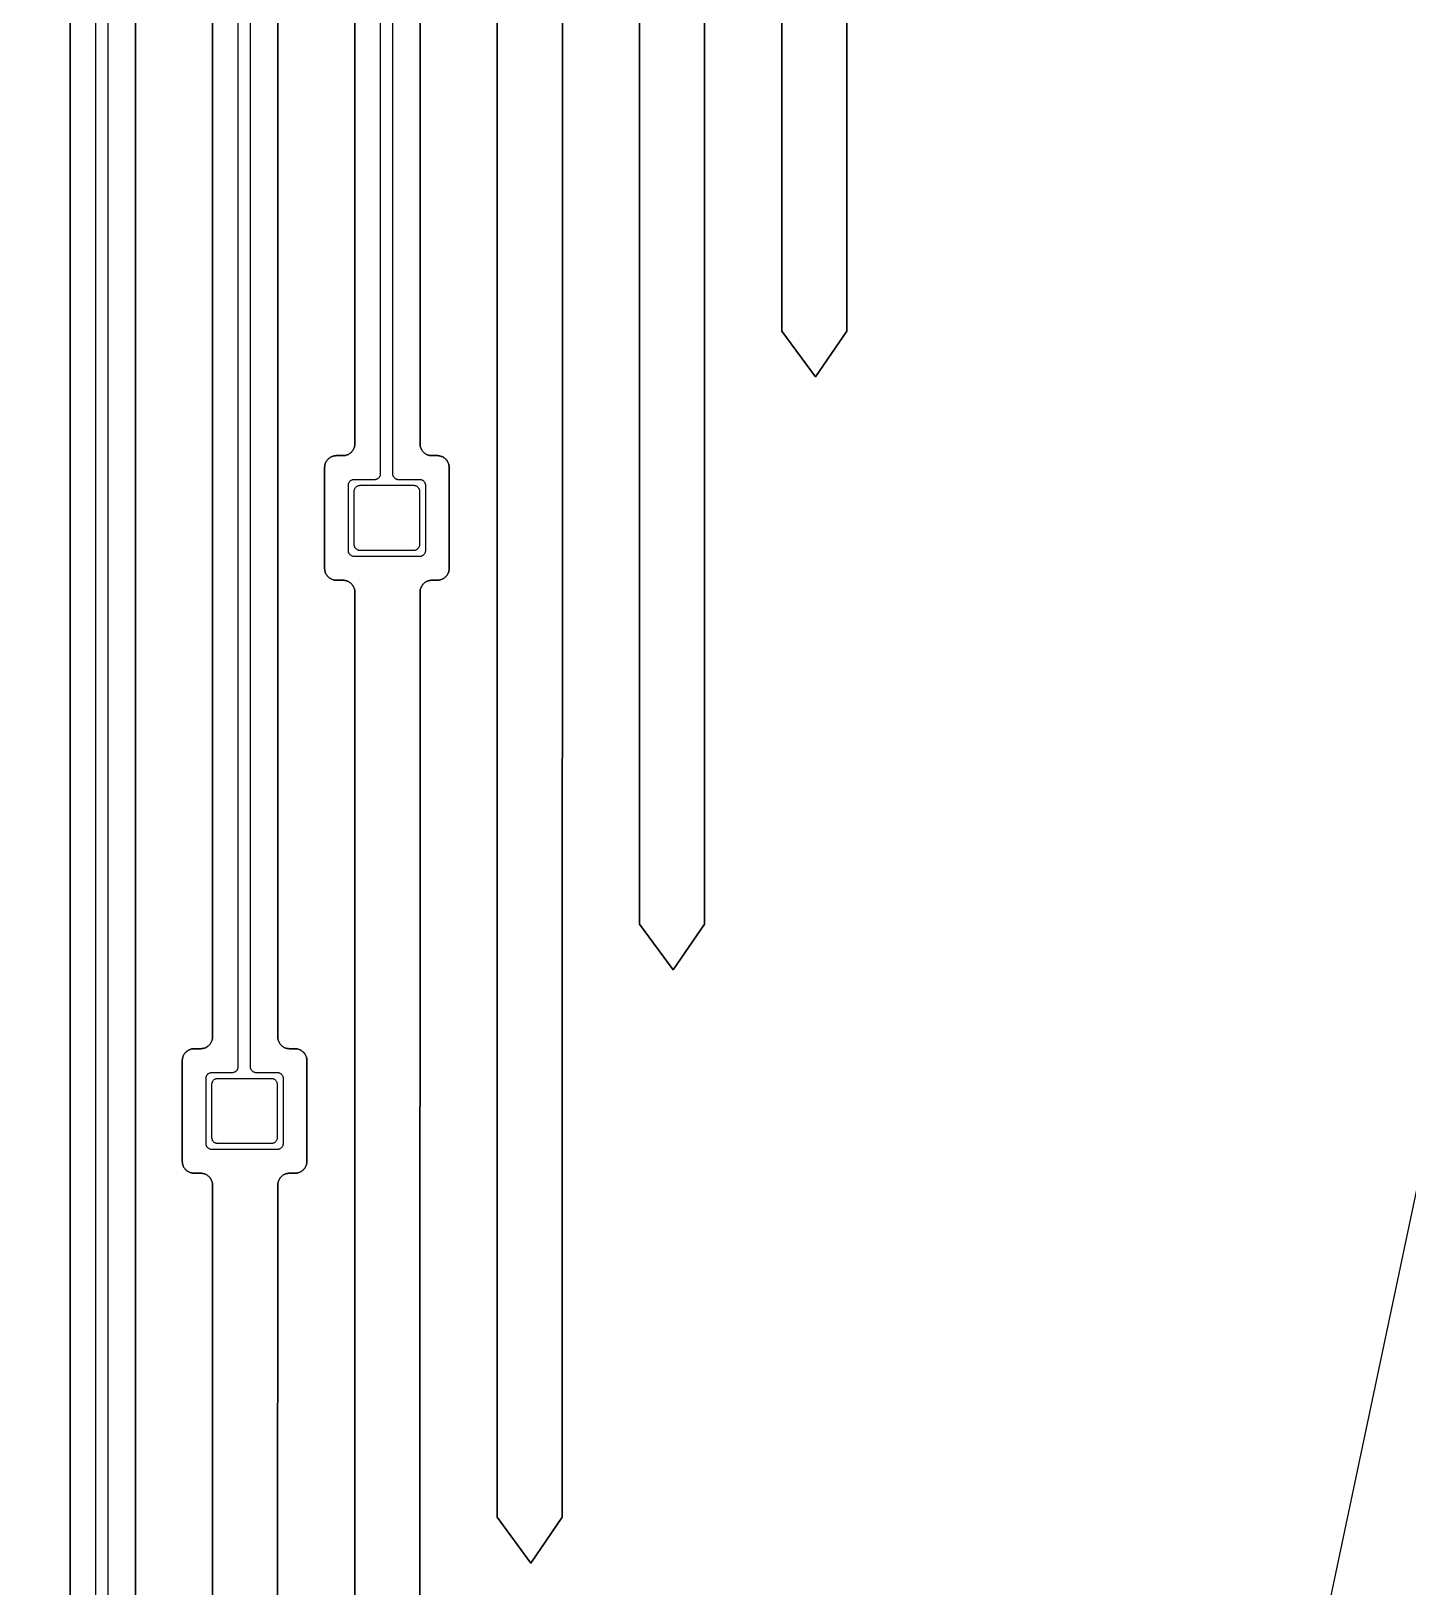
# Model space of a CAD drawing. Extents: x -2057 to 2225, y -44 to 31181.
# Drawn here: x 318.2 to 550.4, y 1559.5 to 1821.8 of the extents above; entities that cross this region are included whole.
import ezdxf

# ---------------------------------------------------------------- set-up
doc = ezdxf.new("R2010")
doc.units = 0
for name, color, linetype in [('electrode', 6, 'CONTINUOUS'), ('etching', 7, 'CONTINUOUS'), ('L2D0_etching2', 4, 'CONTINUOUS'), ('L3D0_etching3', 5, 'CONTINUOUS'), ('metalization', 8, 'CONTINUOUS'), ('polyimide', 9, 'CONTINUOUS'), ('polyimide_etch_borders', 10, 'CONTINUOUS')]:
    doc.layers.add(name, color=color, linetype=linetype)

msp = doc.modelspace()

# ---------------------------------------------------------------- linework, layer by layer
at = {"layer": 'electrode'}
for points in [[(373.66, 1734.247), (373.573, 1734.255), (373.487, 1734.27), (373.402, 1734.293), (373.32, 1734.323), (373.241, 1734.36), (373.166, 1734.403), (373.094, 1734.453), (373.027, 1734.509), (372.965, 1734.571), (372.909, 1734.638), (372.859, 1734.71), (372.816, 1734.785), (372.779, 1734.864), (372.749, 1734.946), (372.726, 1735.031), (372.711, 1735.117), (372.703, 1735.204), (372.703, 1744.291), (372.711, 1744.378), (372.726, 1744.464), (372.749, 1744.548), (372.779, 1744.63), (372.816, 1744.71), (372.859, 1744.785), (372.909, 1744.857), (372.965, 1744.924), (373.027, 1744.985), (373.094, 1745.042), (373.166, 1745.092), (373.241, 1745.135), (373.32, 1745.172), (373.402, 1745.202), (373.487, 1745.225), (373.573, 1745.24), (373.66, 1745.247), (382.747, 1745.247), (382.834, 1745.24), (382.92, 1745.225), (383.004, 1745.202), (383.086, 1745.172), (383.166, 1745.135), (383.241, 1745.092), (383.313, 1745.042), (383.38, 1744.985), (383.441, 1744.924), (383.498, 1744.857), (383.548, 1744.785), (383.591, 1744.71), (383.628, 1744.63), (383.658, 1744.548), (383.681, 1744.464), (383.696, 1744.378), (383.703, 1744.291), (383.703, 1735.204), (383.696, 1735.117), (383.681, 1735.031), (383.658, 1734.946), (383.628, 1734.864), (383.591, 1734.785), (383.548, 1734.71), (383.498, 1734.638), (383.441, 1734.571), (383.38, 1734.509), (383.313, 1734.453), (383.241, 1734.403), (383.166, 1734.36), (383.086, 1734.323), (383.004, 1734.293), (382.92, 1734.27), (382.834, 1734.255), (382.747, 1734.247)], [(349.66, 1634.247), (349.573, 1634.255), (349.487, 1634.27), (349.402, 1634.293), (349.32, 1634.323), (349.241, 1634.36), (349.166, 1634.403), (349.094, 1634.453), (349.027, 1634.509), (348.965, 1634.571), (348.909, 1634.638), (348.859, 1634.71), (348.816, 1634.785), (348.779, 1634.864), (348.749, 1634.946), (348.726, 1635.031), (348.711, 1635.117), (348.703, 1635.204), (348.703, 1644.291), (348.711, 1644.378), (348.726, 1644.464), (348.749, 1644.548), (348.779, 1644.63), (348.816, 1644.71), (348.859, 1644.785), (348.909, 1644.857), (348.965, 1644.924), (349.027, 1644.985), (349.094, 1645.042), (349.166, 1645.092), (349.241, 1645.135), (349.32, 1645.172), (349.402, 1645.202), (349.487, 1645.225), (349.573, 1645.24), (349.66, 1645.247), (358.747, 1645.247), (358.834, 1645.24), (358.92, 1645.225), (359.004, 1645.202), (359.086, 1645.172), (359.166, 1645.135), (359.241, 1645.092), (359.313, 1645.042), (359.38, 1644.985), (359.441, 1644.924), (359.498, 1644.857), (359.548, 1644.785), (359.591, 1644.71), (359.628, 1644.63), (359.658, 1644.548), (359.681, 1644.464), (359.696, 1644.378), (359.703, 1644.291), (359.703, 1635.204), (359.696, 1635.117), (359.681, 1635.031), (359.658, 1634.946), (359.628, 1634.864), (359.591, 1634.785), (359.548, 1634.71), (359.498, 1634.638), (359.441, 1634.571), (359.38, 1634.509), (359.313, 1634.453), (359.241, 1634.403), (359.166, 1634.36), (359.086, 1634.323), (359.004, 1634.293), (358.92, 1634.27), (358.834, 1634.255), (358.747, 1634.247)]]:
    msp.add_lwpolyline(points, close=True, dxfattribs=at)
at = {"layer": 'etching'}
for points in [[(1890.612, 20342.595), (1890.612, 10404.624), (907.37, 8971.06), (907.37, 3311.52), (208.395, -1.125), (80.82, -44.08), (0, 0), (-775.12, 3311.52), (-775.12, 8985.76), (-1736.396, 10397.27), (-1736.396, 20343.044)], [(324.792, 9035.371), (324.792, 1552.185)], [(335.792, 1552.185), (335.792, 9035.371)], [(348.792, 9035.371), (348.792, 1652.185), (348.784, 1652.059), (348.769, 1651.934), (348.745, 1651.811), (348.714, 1651.689), (348.675, 1651.57), (348.629, 1651.453), (348.575, 1651.339), (348.515, 1651.229), (348.447, 1651.123), (348.373, 1651.021), (348.293, 1650.924), (348.207, 1650.832), (348.116, 1650.746), (348.019, 1650.666), (347.917, 1650.592), (347.811, 1650.525), (347.701, 1650.465), (347.587, 1650.411), (347.47, 1650.365), (347.351, 1650.326), (347.229, 1650.295), (347.105, 1650.271), (346.981, 1650.255), (346.855, 1650.247), (345.641, 1650.247), (345.515, 1650.24), (345.39, 1650.224), (345.267, 1650.2), (345.145, 1650.169), (345.026, 1650.13), (344.909, 1650.084), (344.795, 1650.03), (344.685, 1649.97), (344.579, 1649.902), (344.477, 1649.828), (344.38, 1649.748), (344.288, 1649.662), (344.202, 1649.571), (344.122, 1649.474), (344.048, 1649.372), (343.981, 1649.266), (343.921, 1649.156), (343.867, 1649.042), (343.821, 1648.925), (343.782, 1648.806), (343.751, 1648.684), (343.727, 1648.56), (343.711, 1648.436), (343.703, 1648.31), (343.703, 1631.185), (343.711, 1631.059), (343.727, 1630.934), (343.751, 1630.811), (343.782, 1630.689), (343.821, 1630.57), (343.867, 1630.453), (343.921, 1630.339), (343.981, 1630.229), (344.048, 1630.123), (344.122, 1630.021), (344.202, 1629.924), (344.288, 1629.832), (344.38, 1629.746), (344.477, 1629.666), (344.579, 1629.592), (344.685, 1629.525), (344.795, 1629.465), (344.909, 1629.411), (345.026, 1629.365), (345.145, 1629.326), (345.267, 1629.295), (345.39, 1629.271), (345.515, 1629.255), (345.641, 1629.247), (346.855, 1629.247), (346.981, 1629.24), (347.105, 1629.224), (347.229, 1629.2), (347.351, 1629.169), (347.47, 1629.13), (347.587, 1629.084), (347.701, 1629.03), (347.811, 1628.97), (347.917, 1628.902), (348.019, 1628.828), (348.116, 1628.748), (348.207, 1628.662), (348.293, 1628.571), (348.373, 1628.474), (348.447, 1628.372), (348.515, 1628.266), (348.575, 1628.156), (348.629, 1628.042), (348.675, 1627.925), (348.714, 1627.806), (348.745, 1627.684), (348.769, 1627.56), (348.784, 1627.436), (348.792, 1627.31), (348.792, 1371.247)], [(359.754, 1371.247), (359.792, 1627.31), (359.8, 1627.436), (359.816, 1627.56), (359.84, 1627.684), (359.871, 1627.806), (359.91, 1627.925), (359.956, 1628.042), (360.009, 1628.156), (360.07, 1628.266), (360.137, 1628.372), (360.211, 1628.474), (360.291, 1628.571), (360.377, 1628.662), (360.469, 1628.748), (360.566, 1628.828), (360.668, 1628.902), (360.774, 1628.97), (360.884, 1629.03), (360.998, 1629.084), (361.114, 1629.13), (361.234, 1629.169), (361.356, 1629.2), (361.479, 1629.224), (361.604, 1629.24), (361.729, 1629.247), (362.766, 1629.247), (362.892, 1629.255), (363.016, 1629.271), (363.14, 1629.295), (363.262, 1629.326), (363.381, 1629.365), (363.498, 1629.411), (363.612, 1629.465), (363.722, 1629.525), (363.828, 1629.592), (363.93, 1629.666), (364.027, 1629.746), (364.118, 1629.832), (364.204, 1629.924), (364.284, 1630.021), (364.358, 1630.123), (364.426, 1630.229), (364.486, 1630.339), (364.54, 1630.453), (364.586, 1630.57), (364.625, 1630.689), (364.656, 1630.811), (364.68, 1630.934), (364.696, 1631.059), (364.703, 1631.185), (364.703, 1648.31), (364.696, 1648.436), (364.68, 1648.56), (364.656, 1648.684), (364.625, 1648.806), (364.586, 1648.925), (364.54, 1649.042), (364.486, 1649.156), (364.426, 1649.266), (364.358, 1649.372), (364.284, 1649.474), (364.204, 1649.571), (364.118, 1649.662), (364.027, 1649.748), (363.93, 1649.828), (363.828, 1649.902), (363.722, 1649.97), (363.612, 1650.03), (363.498, 1650.084), (363.381, 1650.13), (363.262, 1650.169), (363.14, 1650.2), (363.016, 1650.224), (362.892, 1650.24), (362.766, 1650.247), (361.729, 1650.247), (361.604, 1650.255), (361.479, 1650.271), (361.356, 1650.295), (361.234, 1650.326), (361.114, 1650.365), (360.998, 1650.411), (360.884, 1650.465), (360.774, 1650.525), (360.668, 1650.592), (360.566, 1650.666), (360.469, 1650.746), (360.377, 1650.832), (360.291, 1650.924), (360.211, 1651.021), (360.137, 1651.123), (360.07, 1651.229), (360.009, 1651.339), (359.956, 1651.453), (359.91, 1651.57), (359.871, 1651.689), (359.84, 1651.811), (359.816, 1651.934), (359.8, 1652.059), (359.792, 1652.185), (359.792, 9035.371)], [(372.792, 9035.371), (372.792, 1752.185), (372.784, 1752.059), (372.769, 1751.934), (372.745, 1751.811), (372.714, 1751.689), (372.675, 1751.57), (372.629, 1751.453), (372.575, 1751.339), (372.515, 1751.229), (372.447, 1751.123), (372.373, 1751.021), (372.293, 1750.924), (372.207, 1750.832), (372.116, 1750.746), (372.019, 1750.666), (371.917, 1750.592), (371.811, 1750.525), (371.701, 1750.465), (371.587, 1750.411), (371.47, 1750.365), (371.351, 1750.326), (371.229, 1750.295), (371.105, 1750.271), (370.981, 1750.255), (370.855, 1750.247), (369.641, 1750.247), (369.515, 1750.24), (369.39, 1750.224), (369.267, 1750.2), (369.145, 1750.169), (369.026, 1750.13), (368.909, 1750.084), (368.795, 1750.03), (368.685, 1749.97), (368.579, 1749.902), (368.477, 1749.828), (368.38, 1749.748), (368.288, 1749.662), (368.202, 1749.571), (368.122, 1749.474), (368.048, 1749.372), (367.981, 1749.266), (367.921, 1749.156), (367.867, 1749.042), (367.821, 1748.925), (367.782, 1748.806), (367.751, 1748.684), (367.727, 1748.56), (367.711, 1748.436), (367.703, 1748.31), (367.703, 1731.185), (367.711, 1731.059), (367.727, 1730.934), (367.751, 1730.811), (367.782, 1730.689), (367.821, 1730.57), (367.867, 1730.453), (367.921, 1730.339), (367.981, 1730.229), (368.048, 1730.123), (368.122, 1730.021), (368.202, 1729.924), (368.288, 1729.832), (368.38, 1729.746), (368.477, 1729.666), (368.579, 1729.592), (368.685, 1729.525), (368.795, 1729.465), (368.909, 1729.411), (369.026, 1729.365), (369.145, 1729.326), (369.267, 1729.295), (369.39, 1729.271), (369.515, 1729.255), (369.641, 1729.247), (370.855, 1729.247), (370.981, 1729.24), (371.105, 1729.224), (371.229, 1729.2), (371.351, 1729.169), (371.47, 1729.13), (371.587, 1729.084), (371.701, 1729.03), (371.811, 1728.97), (371.917, 1728.902), (372.019, 1728.828), (372.116, 1728.748), (372.207, 1728.662), (372.293, 1728.571), (372.373, 1728.474), (372.447, 1728.372), (372.515, 1728.266), (372.575, 1728.156), (372.629, 1728.042), (372.675, 1727.925), (372.714, 1727.806), (372.745, 1727.684), (372.769, 1727.56), (372.784, 1727.436), (372.792, 1727.31), (372.792, 1471.247)], [(383.754, 1471.247), (383.792, 1727.31), (383.8, 1727.436), (383.816, 1727.56), (383.84, 1727.684), (383.871, 1727.806), (383.91, 1727.925), (383.956, 1728.042), (384.009, 1728.156), (384.07, 1728.266), (384.137, 1728.372), (384.211, 1728.474), (384.291, 1728.571), (384.377, 1728.662), (384.469, 1728.748), (384.566, 1728.828), (384.668, 1728.902), (384.774, 1728.97), (384.884, 1729.03), (384.998, 1729.084), (385.114, 1729.13), (385.234, 1729.169), (385.356, 1729.2), (385.479, 1729.224), (385.604, 1729.24), (385.729, 1729.247), (386.766, 1729.247), (386.892, 1729.255), (387.016, 1729.271), (387.14, 1729.295), (387.262, 1729.326), (387.381, 1729.365), (387.498, 1729.411), (387.612, 1729.465), (387.722, 1729.525), (387.828, 1729.592), (387.93, 1729.666), (388.027, 1729.746), (388.118, 1729.832), (388.204, 1729.924), (388.284, 1730.021), (388.358, 1730.123), (388.426, 1730.229), (388.486, 1730.339), (388.54, 1730.453), (388.586, 1730.57), (388.625, 1730.689), (388.656, 1730.811), (388.68, 1730.934), (388.696, 1731.059), (388.703, 1731.185), (388.703, 1748.31), (388.696, 1748.436), (388.68, 1748.56), (388.656, 1748.684), (388.625, 1748.806), (388.586, 1748.925), (388.54, 1749.042), (388.486, 1749.156), (388.426, 1749.266), (388.358, 1749.372), (388.284, 1749.474), (388.204, 1749.571), (388.118, 1749.662), (388.027, 1749.748), (387.93, 1749.828), (387.828, 1749.902), (387.722, 1749.97), (387.612, 1750.03), (387.498, 1750.084), (387.381, 1750.13), (387.262, 1750.169), (387.14, 1750.2), (387.016, 1750.224), (386.892, 1750.24), (386.766, 1750.247), (385.729, 1750.247), (385.604, 1750.255), (385.479, 1750.271), (385.356, 1750.295), (385.234, 1750.326), (385.114, 1750.365), (384.998, 1750.411), (384.884, 1750.465), (384.774, 1750.525), (384.668, 1750.592), (384.566, 1750.666), (384.469, 1750.746), (384.377, 1750.832), (384.291, 1750.924), (384.211, 1751.021), (384.137, 1751.123), (384.07, 1751.229), (384.009, 1751.339), (383.956, 1751.453), (383.91, 1751.57), (383.871, 1751.689), (383.84, 1751.811), (383.816, 1751.934), (383.8, 1752.059), (383.792, 1752.185), (383.792, 9035.371)], [(444.792, 2027.31), (444.792, 1771.247), (450.472, 1763.52), (455.754, 1771.247), (455.792, 2027.31)], [(420.792, 1927.31), (420.792, 1671.247), (426.472, 1663.52), (431.754, 1671.247), (431.792, 1927.31)], [(396.792, 1827.31), (396.792, 1571.247), (402.472, 1563.52), (407.754, 1571.247), (407.792, 1827.31)]]:
    msp.add_lwpolyline(points, dxfattribs=at)
at = {"layer": 'L2D0_etching2'}
msp.add_lwpolyline([(1890.612, 20342.595), (1890.612, 10404.624), (907.37, 8971.06), (907.37, 3311.52), (208.395, -1.125), (80.82, -44.08), (0, 0), (-775.12, 3311.52), (-775.12, 8985.76), (-1736.396, 10397.27), (-1736.396, 20343.044)], dxfattribs=at)
at = {"layer": 'L3D0_etching3'}
for points in [[(1890.612, 20342.595), (1890.612, 10404.624), (907.37, 8971.06), (907.37, 3311.52), (208.395, -1.125), (80.82, -44.08), (0, 0), (-775.12, 3311.52), (-775.12, 8985.76), (-1736.396, 10397.27), (-1736.396, 20343.044)], [(324.792, 9035.371), (324.792, 1552.185)], [(335.792, 1552.185), (335.792, 9035.371)], [(348.792, 9035.371), (348.792, 1652.185), (348.784, 1652.059), (348.769, 1651.934), (348.745, 1651.811), (348.714, 1651.689), (348.675, 1651.57), (348.629, 1651.453), (348.575, 1651.339), (348.515, 1651.229), (348.447, 1651.123), (348.373, 1651.021), (348.293, 1650.924), (348.207, 1650.832), (348.116, 1650.746), (348.019, 1650.666), (347.917, 1650.592), (347.811, 1650.525), (347.701, 1650.465), (347.587, 1650.411), (347.47, 1650.365), (347.351, 1650.326), (347.229, 1650.295), (347.105, 1650.271), (346.981, 1650.255), (346.855, 1650.247), (345.641, 1650.247), (345.515, 1650.24), (345.39, 1650.224), (345.267, 1650.2), (345.145, 1650.169), (345.026, 1650.13), (344.909, 1650.084), (344.795, 1650.03), (344.685, 1649.97), (344.579, 1649.902), (344.477, 1649.828), (344.38, 1649.748), (344.288, 1649.662), (344.202, 1649.571), (344.122, 1649.474), (344.048, 1649.372), (343.981, 1649.266), (343.921, 1649.156), (343.867, 1649.042), (343.821, 1648.925), (343.782, 1648.806), (343.751, 1648.684), (343.727, 1648.56), (343.711, 1648.436), (343.703, 1648.31), (343.703, 1631.185), (343.711, 1631.059), (343.727, 1630.934), (343.751, 1630.811), (343.782, 1630.689), (343.821, 1630.57), (343.867, 1630.453), (343.921, 1630.339), (343.981, 1630.229), (344.048, 1630.123), (344.122, 1630.021), (344.202, 1629.924), (344.288, 1629.832), (344.38, 1629.746), (344.477, 1629.666), (344.579, 1629.592), (344.685, 1629.525), (344.795, 1629.465), (344.909, 1629.411), (345.026, 1629.365), (345.145, 1629.326), (345.267, 1629.295), (345.39, 1629.271), (345.515, 1629.255), (345.641, 1629.247), (346.855, 1629.247), (346.981, 1629.24), (347.105, 1629.224), (347.229, 1629.2), (347.351, 1629.169), (347.47, 1629.13), (347.587, 1629.084), (347.701, 1629.03), (347.811, 1628.97), (347.917, 1628.902), (348.019, 1628.828), (348.116, 1628.748), (348.207, 1628.662), (348.293, 1628.571), (348.373, 1628.474), (348.447, 1628.372), (348.515, 1628.266), (348.575, 1628.156), (348.629, 1628.042), (348.675, 1627.925), (348.714, 1627.806), (348.745, 1627.684), (348.769, 1627.56), (348.784, 1627.436), (348.792, 1627.31), (348.792, 1371.247)], [(359.754, 1371.247), (359.792, 1627.31), (359.8, 1627.436), (359.816, 1627.56), (359.84, 1627.684), (359.871, 1627.806), (359.91, 1627.925), (359.956, 1628.042), (360.009, 1628.156), (360.07, 1628.266), (360.137, 1628.372), (360.211, 1628.474), (360.291, 1628.571), (360.377, 1628.662), (360.469, 1628.748), (360.566, 1628.828), (360.668, 1628.902), (360.774, 1628.97), (360.884, 1629.03), (360.998, 1629.084), (361.114, 1629.13), (361.234, 1629.169), (361.356, 1629.2), (361.479, 1629.224), (361.604, 1629.24), (361.729, 1629.247), (362.766, 1629.247), (362.892, 1629.255), (363.016, 1629.271), (363.14, 1629.295), (363.262, 1629.326), (363.381, 1629.365), (363.498, 1629.411), (363.612, 1629.465), (363.722, 1629.525), (363.828, 1629.592), (363.93, 1629.666), (364.027, 1629.746), (364.118, 1629.832), (364.204, 1629.924), (364.284, 1630.021), (364.358, 1630.123), (364.426, 1630.229), (364.486, 1630.339), (364.54, 1630.453), (364.586, 1630.57), (364.625, 1630.689), (364.656, 1630.811), (364.68, 1630.934), (364.696, 1631.059), (364.703, 1631.185), (364.703, 1648.31), (364.696, 1648.436), (364.68, 1648.56), (364.656, 1648.684), (364.625, 1648.806), (364.586, 1648.925), (364.54, 1649.042), (364.486, 1649.156), (364.426, 1649.266), (364.358, 1649.372), (364.284, 1649.474), (364.204, 1649.571), (364.118, 1649.662), (364.027, 1649.748), (363.93, 1649.828), (363.828, 1649.902), (363.722, 1649.97), (363.612, 1650.03), (363.498, 1650.084), (363.381, 1650.13), (363.262, 1650.169), (363.14, 1650.2), (363.016, 1650.224), (362.892, 1650.24), (362.766, 1650.247), (361.729, 1650.247), (361.604, 1650.255), (361.479, 1650.271), (361.356, 1650.295), (361.234, 1650.326), (361.114, 1650.365), (360.998, 1650.411), (360.884, 1650.465), (360.774, 1650.525), (360.668, 1650.592), (360.566, 1650.666), (360.469, 1650.746), (360.377, 1650.832), (360.291, 1650.924), (360.211, 1651.021), (360.137, 1651.123), (360.07, 1651.229), (360.009, 1651.339), (359.956, 1651.453), (359.91, 1651.57), (359.871, 1651.689), (359.84, 1651.811), (359.816, 1651.934), (359.8, 1652.059), (359.792, 1652.185), (359.792, 9035.371)], [(372.792, 9035.371), (372.792, 1752.185), (372.784, 1752.059), (372.769, 1751.934), (372.745, 1751.811), (372.714, 1751.689), (372.675, 1751.57), (372.629, 1751.453), (372.575, 1751.339), (372.515, 1751.229), (372.447, 1751.123), (372.373, 1751.021), (372.293, 1750.924), (372.207, 1750.832), (372.116, 1750.746), (372.019, 1750.666), (371.917, 1750.592), (371.811, 1750.525), (371.701, 1750.465), (371.587, 1750.411), (371.47, 1750.365), (371.351, 1750.326), (371.229, 1750.295), (371.105, 1750.271), (370.981, 1750.255), (370.855, 1750.247), (369.641, 1750.247), (369.515, 1750.24), (369.39, 1750.224), (369.267, 1750.2), (369.145, 1750.169), (369.026, 1750.13), (368.909, 1750.084), (368.795, 1750.03), (368.685, 1749.97), (368.579, 1749.902), (368.477, 1749.828), (368.38, 1749.748), (368.288, 1749.662), (368.202, 1749.571), (368.122, 1749.474), (368.048, 1749.372), (367.981, 1749.266), (367.921, 1749.156), (367.867, 1749.042), (367.821, 1748.925), (367.782, 1748.806), (367.751, 1748.684), (367.727, 1748.56), (367.711, 1748.436), (367.703, 1748.31), (367.703, 1731.185), (367.711, 1731.059), (367.727, 1730.934), (367.751, 1730.811), (367.782, 1730.689), (367.821, 1730.57), (367.867, 1730.453), (367.921, 1730.339), (367.981, 1730.229), (368.048, 1730.123), (368.122, 1730.021), (368.202, 1729.924), (368.288, 1729.832), (368.38, 1729.746), (368.477, 1729.666), (368.579, 1729.592), (368.685, 1729.525), (368.795, 1729.465), (368.909, 1729.411), (369.026, 1729.365), (369.145, 1729.326), (369.267, 1729.295), (369.39, 1729.271), (369.515, 1729.255), (369.641, 1729.247), (370.855, 1729.247), (370.981, 1729.24), (371.105, 1729.224), (371.229, 1729.2), (371.351, 1729.169), (371.47, 1729.13), (371.587, 1729.084), (371.701, 1729.03), (371.811, 1728.97), (371.917, 1728.902), (372.019, 1728.828), (372.116, 1728.748), (372.207, 1728.662), (372.293, 1728.571), (372.373, 1728.474), (372.447, 1728.372), (372.515, 1728.266), (372.575, 1728.156), (372.629, 1728.042), (372.675, 1727.925), (372.714, 1727.806), (372.745, 1727.684), (372.769, 1727.56), (372.784, 1727.436), (372.792, 1727.31), (372.792, 1471.247)], [(383.754, 1471.247), (383.792, 1727.31), (383.8, 1727.436), (383.816, 1727.56), (383.84, 1727.684), (383.871, 1727.806), (383.91, 1727.925), (383.956, 1728.042), (384.009, 1728.156), (384.07, 1728.266), (384.137, 1728.372), (384.211, 1728.474), (384.291, 1728.571), (384.377, 1728.662), (384.469, 1728.748), (384.566, 1728.828), (384.668, 1728.902), (384.774, 1728.97), (384.884, 1729.03), (384.998, 1729.084), (385.114, 1729.13), (385.234, 1729.169), (385.356, 1729.2), (385.479, 1729.224), (385.604, 1729.24), (385.729, 1729.247), (386.766, 1729.247), (386.892, 1729.255), (387.016, 1729.271), (387.14, 1729.295), (387.262, 1729.326), (387.381, 1729.365), (387.498, 1729.411), (387.612, 1729.465), (387.722, 1729.525), (387.828, 1729.592), (387.93, 1729.666), (388.027, 1729.746), (388.118, 1729.832), (388.204, 1729.924), (388.284, 1730.021), (388.358, 1730.123), (388.426, 1730.229), (388.486, 1730.339), (388.54, 1730.453), (388.586, 1730.57), (388.625, 1730.689), (388.656, 1730.811), (388.68, 1730.934), (388.696, 1731.059), (388.703, 1731.185), (388.703, 1748.31), (388.696, 1748.436), (388.68, 1748.56), (388.656, 1748.684), (388.625, 1748.806), (388.586, 1748.925), (388.54, 1749.042), (388.486, 1749.156), (388.426, 1749.266), (388.358, 1749.372), (388.284, 1749.474), (388.204, 1749.571), (388.118, 1749.662), (388.027, 1749.748), (387.93, 1749.828), (387.828, 1749.902), (387.722, 1749.97), (387.612, 1750.03), (387.498, 1750.084), (387.381, 1750.13), (387.262, 1750.169), (387.14, 1750.2), (387.016, 1750.224), (386.892, 1750.24), (386.766, 1750.247), (385.729, 1750.247), (385.604, 1750.255), (385.479, 1750.271), (385.356, 1750.295), (385.234, 1750.326), (385.114, 1750.365), (384.998, 1750.411), (384.884, 1750.465), (384.774, 1750.525), (384.668, 1750.592), (384.566, 1750.666), (384.469, 1750.746), (384.377, 1750.832), (384.291, 1750.924), (384.211, 1751.021), (384.137, 1751.123), (384.07, 1751.229), (384.009, 1751.339), (383.956, 1751.453), (383.91, 1751.57), (383.871, 1751.689), (383.84, 1751.811), (383.816, 1751.934), (383.8, 1752.059), (383.792, 1752.185), (383.792, 9035.371)], [(444.792, 2027.31), (444.792, 1771.247), (450.472, 1763.52), (455.754, 1771.247), (455.792, 2027.31)], [(420.792, 1927.31), (420.792, 1671.247), (426.472, 1663.52), (431.754, 1671.247), (431.792, 1927.31)], [(396.792, 1827.31), (396.792, 1571.247), (402.472, 1563.52), (407.754, 1571.247), (407.792, 1827.31)]]:
    msp.add_lwpolyline(points, dxfattribs=at)
at = {"layer": 'metalization'}
for points in [[(329.142, 1547.204), (329.142, 9040.22)], [(331.142, 9040.22), (331.142, 1547.204)], [(355.142, 9040.22), (355.142, 1647.204), (355.15, 1647.117), (355.165, 1647.031), (355.188, 1646.946), (355.218, 1646.864), (355.254, 1646.785), (355.298, 1646.71), (355.348, 1646.638), (355.404, 1646.571), (355.466, 1646.509), (355.533, 1646.453), (355.604, 1646.403), (355.68, 1646.36), (355.759, 1646.323), (355.841, 1646.293), (355.926, 1646.27), (356.012, 1646.255), (356.099, 1646.247), (359.747, 1646.247), (359.834, 1646.24), (359.92, 1646.225), (360.004, 1646.202), (360.086, 1646.172), (360.166, 1646.135), (360.241, 1646.092), (360.313, 1646.042), (360.38, 1645.985), (360.441, 1645.924), (360.498, 1645.857), (360.548, 1645.785), (360.591, 1645.71), (360.628, 1645.63), (360.658, 1645.548), (360.681, 1645.464), (360.696, 1645.378), (360.703, 1645.291), (360.703, 1634.204), (360.696, 1634.117), (360.681, 1634.031), (360.658, 1633.946), (360.628, 1633.864), (360.591, 1633.785), (360.548, 1633.71), (360.498, 1633.638), (360.441, 1633.571), (360.38, 1633.509), (360.313, 1633.453), (360.241, 1633.403), (360.166, 1633.36), (360.086, 1633.323), (360.004, 1633.293), (359.92, 1633.27), (359.834, 1633.255), (359.747, 1633.247), (348.66, 1633.247), (348.573, 1633.255), (348.487, 1633.27), (348.402, 1633.293), (348.32, 1633.323), (348.241, 1633.36), (348.166, 1633.403), (348.094, 1633.453), (348.027, 1633.509), (347.965, 1633.571), (347.909, 1633.638), (347.859, 1633.71), (347.816, 1633.785), (347.779, 1633.864), (347.749, 1633.946), (347.726, 1634.031), (347.711, 1634.117), (347.703, 1634.204), (347.703, 1645.291), (347.711, 1645.378), (347.726, 1645.464), (347.749, 1645.548), (347.779, 1645.63), (347.816, 1645.71), (347.859, 1645.785), (347.909, 1645.857), (347.965, 1645.924), (348.027, 1645.985), (348.094, 1646.042), (348.166, 1646.092), (348.241, 1646.135), (348.32, 1646.172), (348.402, 1646.202), (348.487, 1646.225), (348.573, 1646.24), (348.66, 1646.247), (352.186, 1646.247), (352.273, 1646.255), (352.359, 1646.27), (352.443, 1646.293), (352.525, 1646.323), (352.604, 1646.36), (352.68, 1646.403), (352.752, 1646.453), (352.819, 1646.509), (352.88, 1646.571), (352.936, 1646.638), (352.986, 1646.71), (353.03, 1646.785), (353.067, 1646.864), (353.097, 1646.946), (353.12, 1647.031), (353.135, 1647.117), (353.142, 1647.204), (353.142, 9040.22)], [(379.142, 9040.22), (379.142, 1747.204), (379.15, 1747.117), (379.165, 1747.031), (379.188, 1746.946), (379.218, 1746.864), (379.254, 1746.785), (379.298, 1746.71), (379.348, 1746.638), (379.404, 1746.571), (379.466, 1746.509), (379.533, 1746.453), (379.604, 1746.403), (379.68, 1746.36), (379.759, 1746.323), (379.841, 1746.293), (379.926, 1746.27), (380.012, 1746.255), (380.099, 1746.247), (383.747, 1746.247), (383.834, 1746.24), (383.92, 1746.225), (384.004, 1746.202), (384.086, 1746.172), (384.166, 1746.135), (384.241, 1746.092), (384.313, 1746.042), (384.38, 1745.985), (384.441, 1745.924), (384.498, 1745.857), (384.548, 1745.785), (384.591, 1745.71), (384.628, 1745.63), (384.658, 1745.548), (384.681, 1745.464), (384.696, 1745.378), (384.703, 1745.291), (384.703, 1734.204), (384.696, 1734.117), (384.681, 1734.031), (384.658, 1733.946), (384.628, 1733.864), (384.591, 1733.785), (384.548, 1733.71), (384.498, 1733.638), (384.441, 1733.571), (384.38, 1733.509), (384.313, 1733.453), (384.241, 1733.403), (384.166, 1733.36), (384.086, 1733.323), (384.004, 1733.293), (383.92, 1733.27), (383.834, 1733.255), (383.747, 1733.247), (372.66, 1733.247), (372.573, 1733.255), (372.487, 1733.27), (372.402, 1733.293), (372.32, 1733.323), (372.241, 1733.36), (372.166, 1733.403), (372.094, 1733.453), (372.027, 1733.509), (371.965, 1733.571), (371.909, 1733.638), (371.859, 1733.71), (371.816, 1733.785), (371.779, 1733.864), (371.749, 1733.946), (371.726, 1734.031), (371.711, 1734.117), (371.703, 1734.204), (371.703, 1745.291), (371.711, 1745.378), (371.726, 1745.464), (371.749, 1745.548), (371.779, 1745.63), (371.816, 1745.71), (371.859, 1745.785), (371.909, 1745.857), (371.965, 1745.924), (372.027, 1745.985), (372.094, 1746.042), (372.166, 1746.092), (372.241, 1746.135), (372.32, 1746.172), (372.402, 1746.202), (372.487, 1746.225), (372.573, 1746.24), (372.66, 1746.247), (376.186, 1746.247), (376.273, 1746.255), (376.359, 1746.27), (376.443, 1746.293), (376.525, 1746.323), (376.604, 1746.36), (376.68, 1746.403), (376.752, 1746.453), (376.819, 1746.509), (376.88, 1746.571), (376.936, 1746.638), (376.986, 1746.71), (377.03, 1746.785), (377.067, 1746.864), (377.097, 1746.946), (377.12, 1747.031), (377.135, 1747.117), (377.142, 1747.204), (377.142, 9040.22)]]:
    msp.add_lwpolyline(points, dxfattribs=at)
at = {"layer": 'polyimide'}
for points in [[(324.792, 1552.185), (324.792, 9035.371)], [(324.792, 9035.371), (324.792, 1552.185)], [(335.792, 9035.371), (335.792, 1552.185)], [(335.792, 1552.185), (335.792, 9035.371)], [(348.792, 1371.247), (348.792, 1627.31), (348.784, 1627.436), (348.769, 1627.56), (348.745, 1627.684), (348.714, 1627.806), (348.675, 1627.925), (348.629, 1628.042), (348.575, 1628.156), (348.515, 1628.266), (348.447, 1628.372), (348.373, 1628.474), (348.293, 1628.571), (348.207, 1628.662), (348.116, 1628.748), (348.019, 1628.828), (347.917, 1628.902), (347.811, 1628.97), (347.701, 1629.03), (347.587, 1629.084), (347.47, 1629.13), (347.351, 1629.169), (347.229, 1629.2), (347.105, 1629.224), (346.981, 1629.24), (346.855, 1629.247), (345.641, 1629.247), (345.515, 1629.255), (345.39, 1629.271), (345.267, 1629.295), (345.145, 1629.326), (345.026, 1629.365), (344.909, 1629.411), (344.795, 1629.465), (344.685, 1629.525), (344.579, 1629.592), (344.477, 1629.666), (344.38, 1629.746), (344.288, 1629.832), (344.202, 1629.924), (344.122, 1630.021), (344.048, 1630.123), (343.981, 1630.229), (343.921, 1630.339), (343.867, 1630.453), (343.821, 1630.57), (343.782, 1630.689), (343.751, 1630.811), (343.727, 1630.934), (343.711, 1631.059), (343.703, 1631.185), (343.703, 1648.31), (343.711, 1648.436), (343.727, 1648.56), (343.751, 1648.684), (343.782, 1648.806), (343.821, 1648.925), (343.867, 1649.042), (343.921, 1649.156), (343.981, 1649.266), (344.048, 1649.372), (344.122, 1649.474), (344.202, 1649.571), (344.288, 1649.662), (344.38, 1649.748), (344.477, 1649.828), (344.579, 1649.902), (344.685, 1649.97), (344.795, 1650.03), (344.909, 1650.084), (345.026, 1650.13), (345.145, 1650.169), (345.267, 1650.2), (345.39, 1650.224), (345.515, 1650.24), (345.641, 1650.247), (346.855, 1650.247), (346.981, 1650.255), (347.105, 1650.271), (347.229, 1650.295), (347.351, 1650.326), (347.47, 1650.365), (347.587, 1650.411), (347.701, 1650.465), (347.811, 1650.525), (347.917, 1650.592), (348.019, 1650.666), (348.116, 1650.746), (348.207, 1650.832), (348.293, 1650.924), (348.373, 1651.021), (348.447, 1651.123), (348.515, 1651.229), (348.575, 1651.339), (348.629, 1651.453), (348.675, 1651.57), (348.714, 1651.689), (348.745, 1651.811), (348.769, 1651.934), (348.784, 1652.059), (348.792, 1652.185), (348.792, 9035.371)], [(348.792, 9035.371), (348.792, 1652.185), (348.784, 1652.059), (348.769, 1651.934), (348.745, 1651.811), (348.714, 1651.689), (348.675, 1651.57), (348.629, 1651.453), (348.575, 1651.339), (348.515, 1651.229), (348.447, 1651.123), (348.373, 1651.021), (348.293, 1650.924), (348.207, 1650.832), (348.116, 1650.746), (348.019, 1650.666), (347.917, 1650.592), (347.811, 1650.525), (347.701, 1650.465), (347.587, 1650.411), (347.47, 1650.365), (347.351, 1650.326), (347.229, 1650.295), (347.105, 1650.271), (346.981, 1650.255), (346.855, 1650.247), (345.641, 1650.247), (345.515, 1650.24), (345.39, 1650.224), (345.267, 1650.2), (345.145, 1650.169), (345.026, 1650.13), (344.909, 1650.084), (344.795, 1650.03), (344.685, 1649.97), (344.579, 1649.902), (344.477, 1649.828), (344.38, 1649.748), (344.288, 1649.662), (344.202, 1649.571), (344.122, 1649.474), (344.048, 1649.372), (343.981, 1649.266), (343.921, 1649.156), (343.867, 1649.042), (343.821, 1648.925), (343.782, 1648.806), (343.751, 1648.684), (343.727, 1648.56), (343.711, 1648.436), (343.703, 1648.31), (343.703, 1631.185), (343.711, 1631.059), (343.727, 1630.934), (343.751, 1630.811), (343.782, 1630.689), (343.821, 1630.57), (343.867, 1630.453), (343.921, 1630.339), (343.981, 1630.229), (344.048, 1630.123), (344.122, 1630.021), (344.202, 1629.924), (344.288, 1629.832), (344.38, 1629.746), (344.477, 1629.666), (344.579, 1629.592), (344.685, 1629.525), (344.795, 1629.465), (344.909, 1629.411), (345.026, 1629.365), (345.145, 1629.326), (345.267, 1629.295), (345.39, 1629.271), (345.515, 1629.255), (345.641, 1629.247), (346.855, 1629.247), (346.981, 1629.24), (347.105, 1629.224), (347.229, 1629.2), (347.351, 1629.169), (347.47, 1629.13), (347.587, 1629.084), (347.701, 1629.03), (347.811, 1628.97), (347.917, 1628.902), (348.019, 1628.828), (348.116, 1628.748), (348.207, 1628.662), (348.293, 1628.571), (348.373, 1628.474), (348.447, 1628.372), (348.515, 1628.266), (348.575, 1628.156), (348.629, 1628.042), (348.675, 1627.925), (348.714, 1627.806), (348.745, 1627.684), (348.769, 1627.56), (348.784, 1627.436), (348.792, 1627.31), (348.792, 1371.247)], [(359.792, 9035.371), (359.792, 1652.185), (359.8, 1652.059), (359.816, 1651.934), (359.84, 1651.811), (359.871, 1651.689), (359.91, 1651.57), (359.956, 1651.453), (360.009, 1651.339), (360.07, 1651.229), (360.137, 1651.123), (360.211, 1651.021), (360.291, 1650.924), (360.377, 1650.832), (360.469, 1650.746), (360.566, 1650.666), (360.668, 1650.592), (360.774, 1650.525), (360.884, 1650.465), (360.998, 1650.411), (361.114, 1650.365), (361.234, 1650.326), (361.356, 1650.295), (361.479, 1650.271), (361.604, 1650.255), (361.729, 1650.247), (362.766, 1650.247), (362.892, 1650.24), (363.016, 1650.224), (363.14, 1650.2), (363.262, 1650.169), (363.381, 1650.13), (363.498, 1650.084), (363.612, 1650.03), (363.722, 1649.97), (363.828, 1649.902), (363.93, 1649.828), (364.027, 1649.748), (364.118, 1649.662), (364.204, 1649.571), (364.284, 1649.474), (364.358, 1649.372), (364.426, 1649.266), (364.486, 1649.156), (364.54, 1649.042), (364.586, 1648.925), (364.625, 1648.806), (364.656, 1648.684), (364.68, 1648.56), (364.696, 1648.436), (364.703, 1648.31), (364.703, 1631.185), (364.696, 1631.059), (364.68, 1630.934), (364.656, 1630.811), (364.625, 1630.689), (364.586, 1630.57), (364.54, 1630.453), (364.486, 1630.339), (364.426, 1630.229), (364.358, 1630.123), (364.284, 1630.021), (364.204, 1629.924), (364.118, 1629.832), (364.027, 1629.746), (363.93, 1629.666), (363.828, 1629.592), (363.722, 1629.525), (363.612, 1629.465), (363.498, 1629.411), (363.381, 1629.365), (363.262, 1629.326), (363.14, 1629.295), (363.016, 1629.271), (362.892, 1629.255), (362.766, 1629.247), (361.729, 1629.247), (361.604, 1629.24), (361.479, 1629.224), (361.356, 1629.2), (361.234, 1629.169), (361.114, 1629.13), (360.998, 1629.084), (360.884, 1629.03), (360.774, 1628.97), (360.668, 1628.902), (360.566, 1628.828), (360.469, 1628.748), (360.377, 1628.662), (360.291, 1628.571), (360.211, 1628.474), (360.137, 1628.372), (360.07, 1628.266), (360.009, 1628.156), (359.956, 1628.042), (359.91, 1627.925), (359.871, 1627.806), (359.84, 1627.684), (359.816, 1627.56), (359.8, 1627.436), (359.792, 1627.31), (359.754, 1371.247)], [(359.754, 1371.247), (359.792, 1627.31), (359.8, 1627.436), (359.816, 1627.56), (359.84, 1627.684), (359.871, 1627.806), (359.91, 1627.925), (359.956, 1628.042), (360.009, 1628.156), (360.07, 1628.266), (360.137, 1628.372), (360.211, 1628.474), (360.291, 1628.571), (360.377, 1628.662), (360.469, 1628.748), (360.566, 1628.828), (360.668, 1628.902), (360.774, 1628.97), (360.884, 1629.03), (360.998, 1629.084), (361.114, 1629.13), (361.234, 1629.169), (361.356, 1629.2), (361.479, 1629.224), (361.604, 1629.24), (361.729, 1629.247), (362.766, 1629.247), (362.892, 1629.255), (363.016, 1629.271), (363.14, 1629.295), (363.262, 1629.326), (363.381, 1629.365), (363.498, 1629.411), (363.612, 1629.465), (363.722, 1629.525), (363.828, 1629.592), (363.93, 1629.666), (364.027, 1629.746), (364.118, 1629.832), (364.204, 1629.924), (364.284, 1630.021), (364.358, 1630.123), (364.426, 1630.229), (364.486, 1630.339), (364.54, 1630.453), (364.586, 1630.57), (364.625, 1630.689), (364.656, 1630.811), (364.68, 1630.934), (364.696, 1631.059), (364.703, 1631.185), (364.703, 1648.31), (364.696, 1648.436), (364.68, 1648.56), (364.656, 1648.684), (364.625, 1648.806), (364.586, 1648.925), (364.54, 1649.042), (364.486, 1649.156), (364.426, 1649.266), (364.358, 1649.372), (364.284, 1649.474), (364.204, 1649.571), (364.118, 1649.662), (364.027, 1649.748), (363.93, 1649.828), (363.828, 1649.902), (363.722, 1649.97), (363.612, 1650.03), (363.498, 1650.084), (363.381, 1650.13), (363.262, 1650.169), (363.14, 1650.2), (363.016, 1650.224), (362.892, 1650.24), (362.766, 1650.247), (361.729, 1650.247), (361.604, 1650.255), (361.479, 1650.271), (361.356, 1650.295), (361.234, 1650.326), (361.114, 1650.365), (360.998, 1650.411), (360.884, 1650.465), (360.774, 1650.525), (360.668, 1650.592), (360.566, 1650.666), (360.469, 1650.746), (360.377, 1650.832), (360.291, 1650.924), (360.211, 1651.021), (360.137, 1651.123), (360.07, 1651.229), (360.009, 1651.339), (359.956, 1651.453), (359.91, 1651.57), (359.871, 1651.689), (359.84, 1651.811), (359.816, 1651.934), (359.8, 1652.059), (359.792, 1652.185), (359.792, 9035.371)], [(372.792, 1471.247), (372.792, 1727.31), (372.784, 1727.436), (372.769, 1727.56), (372.745, 1727.684), (372.714, 1727.806), (372.675, 1727.925), (372.629, 1728.042), (372.575, 1728.156), (372.515, 1728.266), (372.447, 1728.372), (372.373, 1728.474), (372.293, 1728.571), (372.207, 1728.662), (372.116, 1728.748), (372.019, 1728.828), (371.917, 1728.902), (371.811, 1728.97), (371.701, 1729.03), (371.587, 1729.084), (371.47, 1729.13), (371.351, 1729.169), (371.229, 1729.2), (371.105, 1729.224), (370.981, 1729.24), (370.855, 1729.247), (369.641, 1729.247), (369.515, 1729.255), (369.39, 1729.271), (369.267, 1729.295), (369.145, 1729.326), (369.026, 1729.365), (368.909, 1729.411), (368.795, 1729.465), (368.685, 1729.525), (368.579, 1729.592), (368.477, 1729.666), (368.38, 1729.746), (368.288, 1729.832), (368.202, 1729.924), (368.122, 1730.021), (368.048, 1730.123), (367.981, 1730.229), (367.921, 1730.339), (367.867, 1730.453), (367.821, 1730.57), (367.782, 1730.689), (367.751, 1730.811), (367.727, 1730.934), (367.711, 1731.059), (367.703, 1731.185), (367.703, 1748.31), (367.711, 1748.436), (367.727, 1748.56), (367.751, 1748.684), (367.782, 1748.806), (367.821, 1748.925), (367.867, 1749.042), (367.921, 1749.156), (367.981, 1749.266), (368.048, 1749.372), (368.122, 1749.474), (368.202, 1749.571), (368.288, 1749.662), (368.38, 1749.748), (368.477, 1749.828), (368.579, 1749.902), (368.685, 1749.97), (368.795, 1750.03), (368.909, 1750.084), (369.026, 1750.13), (369.145, 1750.169), (369.267, 1750.2), (369.39, 1750.224), (369.515, 1750.24), (369.641, 1750.247), (370.855, 1750.247), (370.981, 1750.255), (371.105, 1750.271), (371.229, 1750.295), (371.351, 1750.326), (371.47, 1750.365), (371.587, 1750.411), (371.701, 1750.465), (371.811, 1750.525), (371.917, 1750.592), (372.019, 1750.666), (372.116, 1750.746), (372.207, 1750.832), (372.293, 1750.924), (372.373, 1751.021), (372.447, 1751.123), (372.515, 1751.229), (372.575, 1751.339), (372.629, 1751.453), (372.675, 1751.57), (372.714, 1751.689), (372.745, 1751.811), (372.769, 1751.934), (372.784, 1752.059), (372.792, 1752.185), (372.792, 9035.371)], [(372.792, 9035.371), (372.792, 1752.185), (372.784, 1752.059), (372.769, 1751.934), (372.745, 1751.811), (372.714, 1751.689), (372.675, 1751.57), (372.629, 1751.453), (372.575, 1751.339), (372.515, 1751.229), (372.447, 1751.123), (372.373, 1751.021), (372.293, 1750.924), (372.207, 1750.832), (372.116, 1750.746), (372.019, 1750.666), (371.917, 1750.592), (371.811, 1750.525), (371.701, 1750.465), (371.587, 1750.411), (371.47, 1750.365), (371.351, 1750.326), (371.229, 1750.295), (371.105, 1750.271), (370.981, 1750.255), (370.855, 1750.247), (369.641, 1750.247), (369.515, 1750.24), (369.39, 1750.224), (369.267, 1750.2), (369.145, 1750.169), (369.026, 1750.13), (368.909, 1750.084), (368.795, 1750.03), (368.685, 1749.97), (368.579, 1749.902), (368.477, 1749.828), (368.38, 1749.748), (368.288, 1749.662), (368.202, 1749.571), (368.122, 1749.474), (368.048, 1749.372), (367.981, 1749.266), (367.921, 1749.156), (367.867, 1749.042), (367.821, 1748.925), (367.782, 1748.806), (367.751, 1748.684), (367.727, 1748.56), (367.711, 1748.436), (367.703, 1748.31), (367.703, 1731.185), (367.711, 1731.059), (367.727, 1730.934), (367.751, 1730.811), (367.782, 1730.689), (367.821, 1730.57), (367.867, 1730.453), (367.921, 1730.339), (367.981, 1730.229), (368.048, 1730.123), (368.122, 1730.021), (368.202, 1729.924), (368.288, 1729.832), (368.38, 1729.746), (368.477, 1729.666), (368.579, 1729.592), (368.685, 1729.525), (368.795, 1729.465), (368.909, 1729.411), (369.026, 1729.365), (369.145, 1729.326), (369.267, 1729.295), (369.39, 1729.271), (369.515, 1729.255), (369.641, 1729.247), (370.855, 1729.247), (370.981, 1729.24), (371.105, 1729.224), (371.229, 1729.2), (371.351, 1729.169), (371.47, 1729.13), (371.587, 1729.084), (371.701, 1729.03), (371.811, 1728.97), (371.917, 1728.902), (372.019, 1728.828), (372.116, 1728.748), (372.207, 1728.662), (372.293, 1728.571), (372.373, 1728.474), (372.447, 1728.372), (372.515, 1728.266), (372.575, 1728.156), (372.629, 1728.042), (372.675, 1727.925), (372.714, 1727.806), (372.745, 1727.684), (372.769, 1727.56), (372.784, 1727.436), (372.792, 1727.31), (372.792, 1471.247)], [(383.792, 9035.371), (383.792, 1752.185), (383.8, 1752.059), (383.816, 1751.934), (383.84, 1751.811), (383.871, 1751.689), (383.91, 1751.57), (383.956, 1751.453), (384.009, 1751.339), (384.07, 1751.229), (384.137, 1751.123), (384.211, 1751.021), (384.291, 1750.924), (384.377, 1750.832), (384.469, 1750.746), (384.566, 1750.666), (384.668, 1750.592), (384.774, 1750.525), (384.884, 1750.465), (384.998, 1750.411), (385.114, 1750.365), (385.234, 1750.326), (385.356, 1750.295), (385.479, 1750.271), (385.604, 1750.255), (385.729, 1750.247), (386.766, 1750.247), (386.892, 1750.24), (387.016, 1750.224), (387.14, 1750.2), (387.262, 1750.169), (387.381, 1750.13), (387.498, 1750.084), (387.612, 1750.03), (387.722, 1749.97), (387.828, 1749.902), (387.93, 1749.828), (388.027, 1749.748), (388.118, 1749.662), (388.204, 1749.571), (388.284, 1749.474), (388.358, 1749.372), (388.426, 1749.266), (388.486, 1749.156), (388.54, 1749.042), (388.586, 1748.925), (388.625, 1748.806), (388.656, 1748.684), (388.68, 1748.56), (388.696, 1748.436), (388.703, 1748.31), (388.703, 1731.185), (388.696, 1731.059), (388.68, 1730.934), (388.656, 1730.811), (388.625, 1730.689), (388.586, 1730.57), (388.54, 1730.453), (388.486, 1730.339), (388.426, 1730.229), (388.358, 1730.123), (388.284, 1730.021), (388.204, 1729.924), (388.118, 1729.832), (388.027, 1729.746), (387.93, 1729.666), (387.828, 1729.592), (387.722, 1729.525), (387.612, 1729.465), (387.498, 1729.411), (387.381, 1729.365), (387.262, 1729.326), (387.14, 1729.295), (387.016, 1729.271), (386.892, 1729.255), (386.766, 1729.247), (385.729, 1729.247), (385.604, 1729.24), (385.479, 1729.224), (385.356, 1729.2), (385.234, 1729.169), (385.114, 1729.13), (384.998, 1729.084), (384.884, 1729.03), (384.774, 1728.97), (384.668, 1728.902), (384.566, 1728.828), (384.469, 1728.748), (384.377, 1728.662), (384.291, 1728.571), (384.211, 1728.474), (384.137, 1728.372), (384.07, 1728.266), (384.009, 1728.156), (383.956, 1728.042), (383.91, 1727.925), (383.871, 1727.806), (383.84, 1727.684), (383.816, 1727.56), (383.8, 1727.436), (383.792, 1727.31), (383.754, 1471.247)], [(383.754, 1471.247), (383.792, 1727.31), (383.8, 1727.436), (383.816, 1727.56), (383.84, 1727.684), (383.871, 1727.806), (383.91, 1727.925), (383.956, 1728.042), (384.009, 1728.156), (384.07, 1728.266), (384.137, 1728.372), (384.211, 1728.474), (384.291, 1728.571), (384.377, 1728.662), (384.469, 1728.748), (384.566, 1728.828), (384.668, 1728.902), (384.774, 1728.97), (384.884, 1729.03), (384.998, 1729.084), (385.114, 1729.13), (385.234, 1729.169), (385.356, 1729.2), (385.479, 1729.224), (385.604, 1729.24), (385.729, 1729.247), (386.766, 1729.247), (386.892, 1729.255), (387.016, 1729.271), (387.14, 1729.295), (387.262, 1729.326), (387.381, 1729.365), (387.498, 1729.411), (387.612, 1729.465), (387.722, 1729.525), (387.828, 1729.592), (387.93, 1729.666), (388.027, 1729.746), (388.118, 1729.832), (388.204, 1729.924), (388.284, 1730.021), (388.358, 1730.123), (388.426, 1730.229), (388.486, 1730.339), (388.54, 1730.453), (388.586, 1730.57), (388.625, 1730.689), (388.656, 1730.811), (388.68, 1730.934), (388.696, 1731.059), (388.703, 1731.185), (388.703, 1748.31), (388.696, 1748.436), (388.68, 1748.56), (388.656, 1748.684), (388.625, 1748.806), (388.586, 1748.925), (388.54, 1749.042), (388.486, 1749.156), (388.426, 1749.266), (388.358, 1749.372), (388.284, 1749.474), (388.204, 1749.571), (388.118, 1749.662), (388.027, 1749.748), (387.93, 1749.828), (387.828, 1749.902), (387.722, 1749.97), (387.612, 1750.03), (387.498, 1750.084), (387.381, 1750.13), (387.262, 1750.169), (387.14, 1750.2), (387.016, 1750.224), (386.892, 1750.24), (386.766, 1750.247), (385.729, 1750.247), (385.604, 1750.255), (385.479, 1750.271), (385.356, 1750.295), (385.234, 1750.326), (385.114, 1750.365), (384.998, 1750.411), (384.884, 1750.465), (384.774, 1750.525), (384.668, 1750.592), (384.566, 1750.666), (384.469, 1750.746), (384.377, 1750.832), (384.291, 1750.924), (384.211, 1751.021), (384.137, 1751.123), (384.07, 1751.229), (384.009, 1751.339), (383.956, 1751.453), (383.91, 1751.57), (383.871, 1751.689), (383.84, 1751.811), (383.816, 1751.934), (383.8, 1752.059), (383.792, 1752.185), (383.792, 9035.371)], [(455.792, 2027.31), (455.754, 1771.247), (450.472, 1763.52), (444.792, 1771.247), (444.792, 2027.31)], [(444.792, 2027.31), (444.792, 1771.247), (450.472, 1763.52), (455.754, 1771.247), (455.792, 2027.31)], [(431.792, 1927.31), (431.754, 1671.247), (426.472, 1663.52), (420.792, 1671.247), (420.792, 1927.31)], [(420.792, 1927.31), (420.792, 1671.247), (426.472, 1663.52), (431.754, 1671.247), (431.792, 1927.31)], [(407.792, 1827.31), (407.754, 1571.247), (402.472, 1563.52), (396.792, 1571.247), (396.792, 1827.31)], [(396.792, 1827.31), (396.792, 1571.247), (402.472, 1563.52), (407.754, 1571.247), (407.792, 1827.31)]]:
    msp.add_lwpolyline(points, dxfattribs=at)
at = {"layer": 'polyimide_etch_borders'}
msp.add_lwpolyline([(1890.612, 20342.595), (1890.612, 10404.624), (907.37, 8971.06), (907.37, 3311.52), (208.395, -1.125), (80.82, -44.08), (0, 0), (-775.12, 3311.52), (-775.12, 8985.76), (-1736.396, 10397.27), (-1736.396, 20343.044)], dxfattribs=at)

doc.saveas('drawing.dxf')
